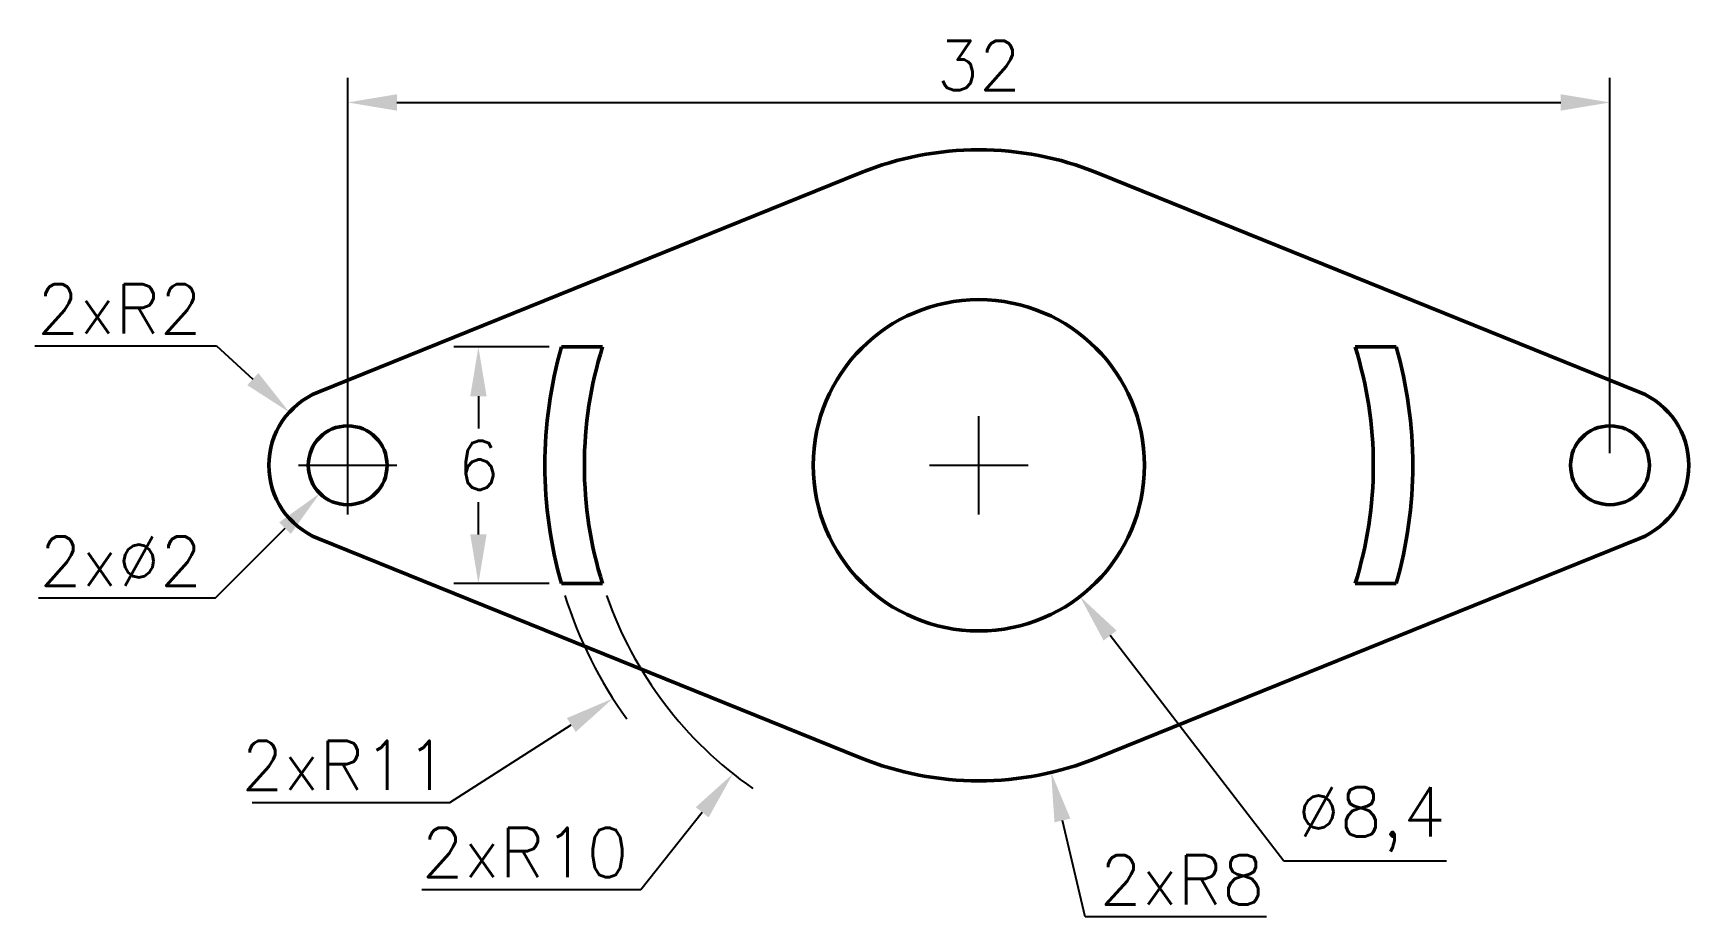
# Model space of a CAD drawing. Header units: millimetres. Extents: x 148 to 190, y 138.5 to 160.9.
import ezdxf

# ---------------------------------------------------------------- set-up
doc = ezdxf.new("R2010")
doc.units = ezdxf.units.MM
doc.layers.add('dim', color=252, linetype='Continuous', transparency=0.4)
doc.styles.get("Standard").update_dxf_attribs({"font": 'simplex.shx'})
doc.dimstyles.new('ISO-25', dxfattribs={"dimscale": 0.5, "dimtxt": 2.5, "dimasz": 2.5, "dimexe": 1.25, "dimexo": 0.625, "dimtad": 1, "dimtih": 1, "dimtoh": 1, "dimtxsty": 'Standard', "dimcen": 2.5, "dimadec": 0, "dimazin": 0, "dimtfac": 1, "dimtofl": 0, "dimtmove": 0, "dimatfit": 3, "dimfxl": 1, "dimarcsym": 0})

# ---------------------------------------------------------------- blocks, each defined once
blk = doc.blocks.new('*D1')
at = {"layer": 'Defpoints', "color": 0, "transparency": 16777216}
for p in [(187.979, 159.128), (155.979, 149.928), (187.979, 149.928)]:
    blk.add_point(p, dxfattribs=at)
at = {"layer": 'dim', "color": 0, "lineweight": -2, "transparency": 16777216}
for p, q in [((155.979, 150.24), (155.979, 159.753)), ((187.979, 150.24), (187.979, 159.753)), ((157.229, 159.128), (186.729, 159.128))]:
    blk.add_line(p, q, dxfattribs=at)
at = {"layer": 'dim', "color": 0, "transparency": 16777216}
for points in [[(157.229, 159.336), (157.229, 158.92), (155.979, 159.128)], [(186.729, 159.336), (186.729, 158.92), (187.979, 159.128)]]:
    blk.add_solid(points, dxfattribs=at)
at = {"layer": 'dim', "color": 0, "transparency": 16777216, "insert": (171.979, 160.065), "char_height": 1.25, "attachment_point": 5}
blk.add_mtext('32', dxfattribs=at)
blk = doc.blocks.new('*D2')
at = {"layer": 'Defpoints', "color": 0, "transparency": 16777216}
for p in [(154.499, 151.273), (155.979, 149.928)]:
    blk.add_point(p, dxfattribs=at)
at = {"layer": 'dim', "color": 0, "lineweight": -2, "transparency": 16777216}
for p, q in [((148.052, 152.956), (152.65, 152.956)), ((152.65, 152.956), (153.575, 152.115)), ((155.979, 148.678), (155.979, 151.178)), ((154.729, 149.928), (157.229, 149.928))]:
    blk.add_line(p, q, dxfattribs=at)
at = {"layer": 'dim', "color": 0, "transparency": 16777216}
blk.add_solid([(153.715, 152.269), (153.434, 151.96), (154.499, 151.273)], dxfattribs=at)
at = {"layer": 'dim', "color": 0, "transparency": 16777216, "insert": (150.195, 153.893), "char_height": 1.25, "attachment_point": 5}
blk.add_mtext('2xR2', dxfattribs=at)
blk = doc.blocks.new('*D3')
at = {"layer": 'Defpoints', "color": 0, "transparency": 16777216}
for p in [(156.685, 150.636), (155.273, 149.22)]:
    blk.add_point(p, dxfattribs=at)
at = {"layer": 'dim', "color": 0, "lineweight": -2, "transparency": 16777216}
for p, q in [((155.979, 148.678), (155.979, 151.178)), ((154.729, 149.928), (157.229, 149.928)), ((152.624, 146.565), (154.39, 148.335)), ((148.145, 146.565), (152.624, 146.565))]:
    blk.add_line(p, q, dxfattribs=at)
at = {"layer": 'dim', "color": 0, "transparency": 16777216}
blk.add_solid([(154.242, 148.482), (154.537, 148.188), (155.273, 149.22)], dxfattribs=at)
at = {"layer": 'dim', "color": 0, "transparency": 16777216, "insert": (150.228, 147.502), "char_height": 1.25, "attachment_point": 5}
blk.add_mtext('2x∅2', dxfattribs=at)
blk = doc.blocks.new('*D4')
at = {"layer": 'Defpoints', "color": 0, "transparency": 16777216}
for p in [(169.415, 153.254), (174.543, 146.601)]:
    blk.add_point(p, dxfattribs=at)
at = {"layer": 'dim', "color": 0, "lineweight": -2, "transparency": 16777216}
for p, q in [((171.979, 148.678), (171.979, 151.178)), ((170.729, 149.928), (173.229, 149.928)), ((179.713, 139.893), (175.306, 145.611)), ((183.835, 139.893), (179.713, 139.893))]:
    blk.add_line(p, q, dxfattribs=at)
at = {"layer": 'dim', "color": 0, "transparency": 16777216}
blk.add_solid([(175.471, 145.738), (175.141, 145.484), (174.543, 146.601)], dxfattribs=at)
at = {"layer": 'dim', "color": 0, "transparency": 16777216, "insert": (181.93, 140.949), "char_height": 1.25, "attachment_point": 5}
blk.add_mtext('∅8,4', dxfattribs=at)
blk = doc.blocks.new('*D5')
at = {"layer": 'Defpoints', "color": 0, "transparency": 16777216}
for p in [(171.979, 149.928), (173.812, 142.141)]:
    blk.add_point(p, dxfattribs=at)
at = {"layer": 'dim', "color": 0, "lineweight": -2, "transparency": 16777216}
for p, q in [((171.979, 148.678), (171.979, 151.178)), ((170.729, 149.928), (173.229, 149.928)), ((174.674, 138.48), (174.098, 140.924)), ((179.272, 138.48), (174.674, 138.48))]:
    blk.add_line(p, q, dxfattribs=at)
at = {"layer": 'dim', "color": 0, "transparency": 16777216}
blk.add_solid([(174.301, 140.972), (173.896, 140.876), (173.812, 142.141)], dxfattribs=at)
at = {"layer": 'dim', "color": 0, "transparency": 16777216, "insert": (177.129, 139.417), "char_height": 1.25, "attachment_point": 5}
blk.add_mtext('2xR8', dxfattribs=at)
blk = doc.blocks.new('*D9')
at = {"layer": 'Defpoints', "color": 0, "transparency": 16777216}
for p in [(161.396, 152.928), (159.293, 146.928), (161.396, 146.928)]:
    blk.add_point(p, dxfattribs=at)
at = {"layer": 'dim', "color": 0, "lineweight": -2, "transparency": 16777216}
for p, q in [((161.083, 152.928), (158.668, 152.928)), ((159.293, 151.678), (159.293, 150.865)), ((159.293, 148.178), (159.293, 148.99)), ((161.083, 146.928), (158.668, 146.928))]:
    blk.add_line(p, q, dxfattribs=at)
at = {"layer": 'dim', "color": 0, "transparency": 16777216}
for points in [[(159.085, 151.678), (159.501, 151.678), (159.293, 152.928)], [(159.085, 148.178), (159.501, 148.178), (159.293, 146.928)]]:
    blk.add_solid(points, dxfattribs=at)
at = {"layer": 'dim', "color": 0, "transparency": 16777216, "insert": (159.293, 149.928), "char_height": 1.25, "attachment_point": 5}
blk.add_mtext('6', dxfattribs=at)
blk = doc.blocks.new('*D10')
at = {"layer": 'Defpoints', "color": 0, "transparency": 16777216}
for p in [(171.979, 149.928), (165.745, 142.108)]:
    blk.add_point(p, dxfattribs=at)
at = {"layer": 'dim', "color": 0, "lineweight": -2, "transparency": 16777216}
for p, q in [((171.979, 148.678), (171.979, 151.178)), ((170.729, 149.928), (173.229, 149.928)), ((163.407, 139.176), (164.966, 141.131)), ((157.857, 139.176), (163.407, 139.176))]:
    blk.add_line(p, q, dxfattribs=at)
blk.add_arc((171.979, 149.928), 10, 199.2481, 235.0179, dxfattribs=at)
at = {"layer": 'dim', "color": 0, "transparency": 16777216}
blk.add_solid([(164.803, 141.261), (165.129, 141.001), (165.745, 142.108)], dxfattribs=at)
at = {"layer": 'dim', "color": 0, "transparency": 16777216, "insert": (160.476, 140.114), "char_height": 1.25, "attachment_point": 5}
blk.add_mtext('2xR10', dxfattribs=at)
blk = doc.blocks.new('*D11')
at = {"layer": 'Defpoints', "color": 0, "transparency": 16777216}
for p in [(171.979, 149.928), (162.702, 144.016)]:
    blk.add_point(p, dxfattribs=at)
at = {"layer": 'dim', "color": 0, "lineweight": -2, "transparency": 16777216}
for p, q in [((171.979, 148.678), (171.979, 151.178)), ((170.729, 149.928), (173.229, 149.928)), ((158.572, 141.384), (161.648, 143.345)), ((153.557, 141.384), (158.572, 141.384))]:
    blk.add_line(p, q, dxfattribs=at)
blk.add_arc((171.979, 149.928), 11, 197.4543, 215.7619, dxfattribs=at)
at = {"layer": 'dim', "color": 0, "transparency": 16777216}
blk.add_solid([(161.536, 143.52), (161.76, 143.169), (162.702, 144.016)], dxfattribs=at)
at = {"layer": 'dim', "color": 0, "transparency": 16777216, "insert": (155.908, 142.322), "char_height": 1.25, "attachment_point": 5}
blk.add_mtext('2xR11', dxfattribs=at)

msp = doc.modelspace()

# ---------------------------------------------------------------- linework, layer by layer
at = {"lineweight": 50}
for p, q in [((155.229, 151.782), (168.979, 157.344)), ((188.729, 151.782), (174.979, 157.344)), ((162.44, 152.928), (161.396, 152.928)), ((181.518, 152.928), (182.562, 152.928)), ((155.229, 148.074), (168.979, 142.512)), ((188.729, 148.074), (174.979, 142.512)), ((162.44, 146.928), (161.396, 146.928)), ((181.518, 146.928), (182.562, 146.928))]:
    msp.add_line(p, q, dxfattribs=at)
for centre, radius in [((171.979, 149.928), 4.2), ((155.979, 149.928), 1), ((187.979, 149.928), 1)]:
    msp.add_circle(centre, radius, dxfattribs=at)
for centre, radius, start, end in [((171.979, 149.928), 8, 67.9757, 112.0243), ((171.979, 149.928), 11, 164.1734, 195.8266), ((171.979, 149.928), 10, 162.5424, 197.4576), ((171.979, 149.928), 10, 342.5424, 17.4576), ((171.979, 149.928), 11, 344.1734, 15.8266), ((155.979, 149.928), 2, 112.0243, 247.9757), ((187.979, 149.928), 2, 292.0243, 67.9757), ((171.979, 149.928), 8, 247.9757, 292.0243)]:
    msp.add_arc(centre, radius, start, end, dxfattribs=at)

# ---------------------------------------------------------------- dimensions: what is measured, and where the dimension line sits
at = {"layer": 'dim'}
dim = msp.add_linear_dim(base=(187.979, 159.128), p1=(155.979, 149.928), p2=(187.979, 149.928), dimstyle='ISO-25', dxfattribs=at)
dim.commit()
dim.dimension.update_dxf_attribs({"geometry": '*D1', "text_midpoint": (171.979, 159.128), "dimtype": 160})
for center, mpoint, picture, middle in [((155.979, 149.928), (154.499, 151.273), '*D2', (150.195, 153.893)), ((171.979, 149.928), (165.745, 142.108), '*D10', (160.476, 140.114))]:
    dim = msp.add_radius_dim(center=center, mpoint=mpoint, text='2x<>', dimstyle='ISO-25', dxfattribs=at)
    dim.commit()
    dim.dimension.update_dxf_attribs({"geometry": picture, "text_midpoint": middle})
dim = msp.add_diameter_dim_2p(p1=(169.415, 153.254), p2=(174.543, 146.601), dimstyle='ISO-25', dxfattribs=at)
dim.commit()
dim.dimension.update_dxf_attribs({"geometry": '*D4', "text_midpoint": (181.93, 139.893), "dimtype": 163})
dim = msp.add_linear_dim(base=(159.293, 146.928), p1=(161.396, 152.928), p2=(161.396, 146.928), angle=90, dimstyle='ISO-25', dxfattribs=at)
dim.commit()
dim.dimension.update_dxf_attribs({"geometry": '*D9', "text_midpoint": (159.293, 149.928)})
dim = msp.add_diameter_dim_2p(p1=(156.685, 150.636), p2=(155.273, 149.22), text='2x<>', dimstyle='ISO-25', dxfattribs=at)
dim.commit()
dim.dimension.update_dxf_attribs({"geometry": '*D3', "text_midpoint": (150.228, 147.502)})
for mpoint, picture, middle in [((162.702, 144.016), '*D11', (155.908, 141.384)), ((173.812, 142.141), '*D5', (177.129, 138.48))]:
    dim = msp.add_radius_dim(center=(171.979, 149.928), mpoint=mpoint, text='2x<>', dimstyle='ISO-25', dxfattribs=at)
    dim.commit()
    dim.dimension.update_dxf_attribs({"geometry": picture, "text_midpoint": middle, "dimtype": 164})

doc.saveas('drawing.dxf')
